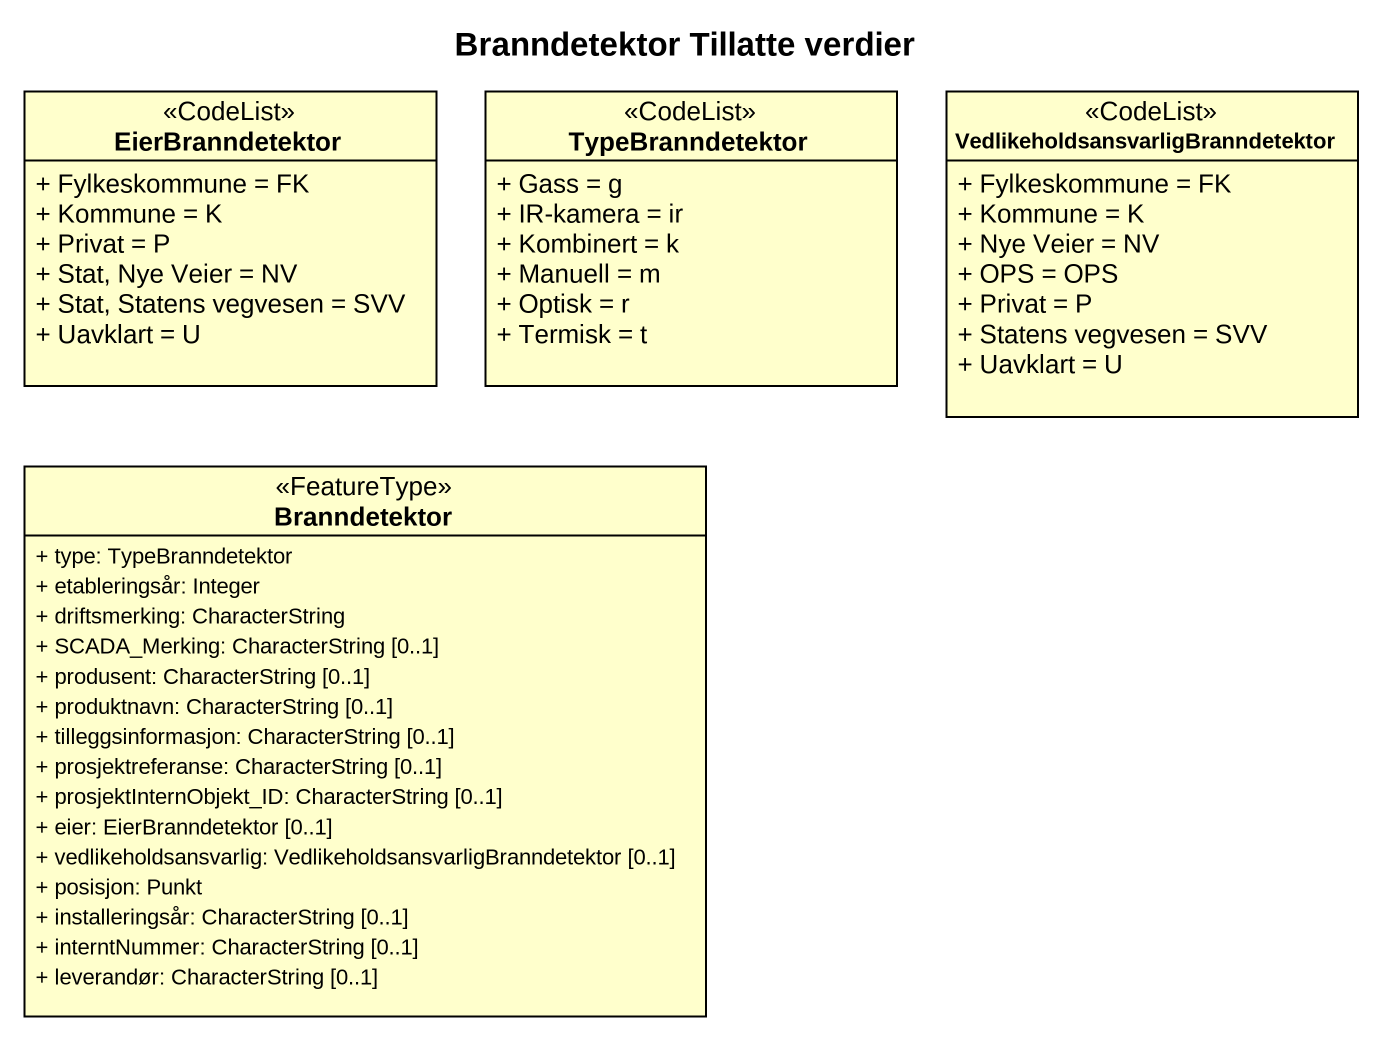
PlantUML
@startuml
title Branndetektor Tillatte verdier
hide circle
hide empty members
skinparam classAttributeIconSize 0
class EierBranndetektor <<CodeList>> {
  + Fylkeskommune = FK
  + Kommune = K
  + Privat = P
  + Stat, Nye Veier = NV
  + Stat, Statens vegvesen = SVV
  + Uavklart = U
}
class TypeBranndetektor <<CodeList>> {
  + Gass = g
  + IR-kamera = ir
  + Kombinert = k
  + Manuell = m
  + Optisk = r
  + Termisk = t
}
class "VedlikeholdsansvarligBranndetektor" as VedlikeholdsansvarligBrannde <<CodeList>> {
  + Fylkeskommune = FK
  + Kommune = K
  + Nye Veier = NV
  + OPS = OPS
  + Privat = P
  + Statens vegvesen = SVV
  + Uavklart = U
}
class Branndetektor <<FeatureType>> {
  + type: TypeBranndetektor
  + etableringsår: Integer
  + driftsmerking: CharacterString
  + SCADA_Merking: CharacterString [0..1]
  + produsent: CharacterString [0..1]
  + produktnavn: CharacterString [0..1]
  + tilleggsinformasjon: CharacterString [0..1]
  + prosjektreferanse: CharacterString [0..1]
  + prosjektInternObjekt_ID: CharacterString [0..1]
  + eier: EierBranndetektor [0..1]
  + vedlikeholdsansvarlig: VedlikeholdsansvarligBranndetektor [0..1]
  + posisjon: Punkt
  + installeringsår: CharacterString [0..1]
  + interntNummer: CharacterString [0..1]
  + leverandør: CharacterString [0..1]
}
@enduml
